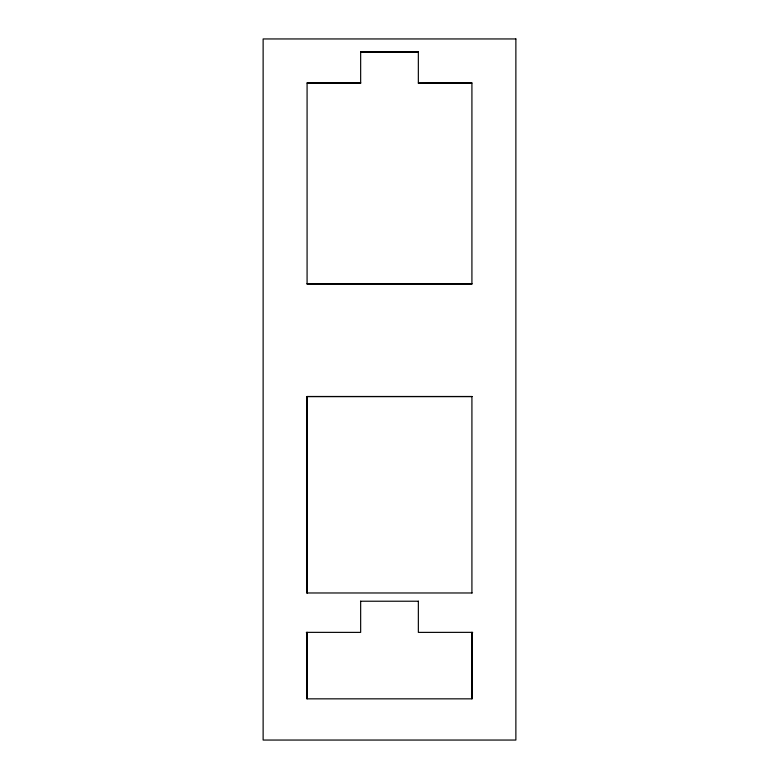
<?xml version="1.0" encoding="UTF-8"?>
<svg xmlns="http://www.w3.org/2000/svg" width="779" height="779" viewBox="0 0 779 779"><rect width="100%" height="100%" fill="white"/><g stroke="black" fill="none" stroke-linecap="round" stroke-linejoin="round"><path stroke-width="1.17" d="M307.082 632.373L307.082 698.841L307.092 632.392M307.082 396.55L307.082 592.975L307.082 396.54L471.918 396.54L471.918 592.975M414.74 51.803L418.342 51.803L418.342 83.187L471.918 82.905L471.918 283.916L307.082 283.916L307.082 82.905L360.658 82.905M471.918 632.373L471.918 698.841L471.928 632.392M418.342 51.979L360.658 52.086L418.342 52.086M307.082 83.041L360.658 83.041M418.342 83.041L471.918 83.041M306.868 283.887L472.132 283.887M306.868 396.53L472.132 396.53M306.868 592.975L472.132 592.975M360.492 601.222L418.508 601.222M306.303 632.353L360.658 632.392L360.658 601.261M472.697 632.353L418.352 632.392L418.352 601.261M306.868 698.841L472.132 698.841M360.658 51.765L360.658 83.187M515.873 38.95L263.127 38.95L263.127 740.05L515.873 740.05L515.873 38.95"/></g></svg>
